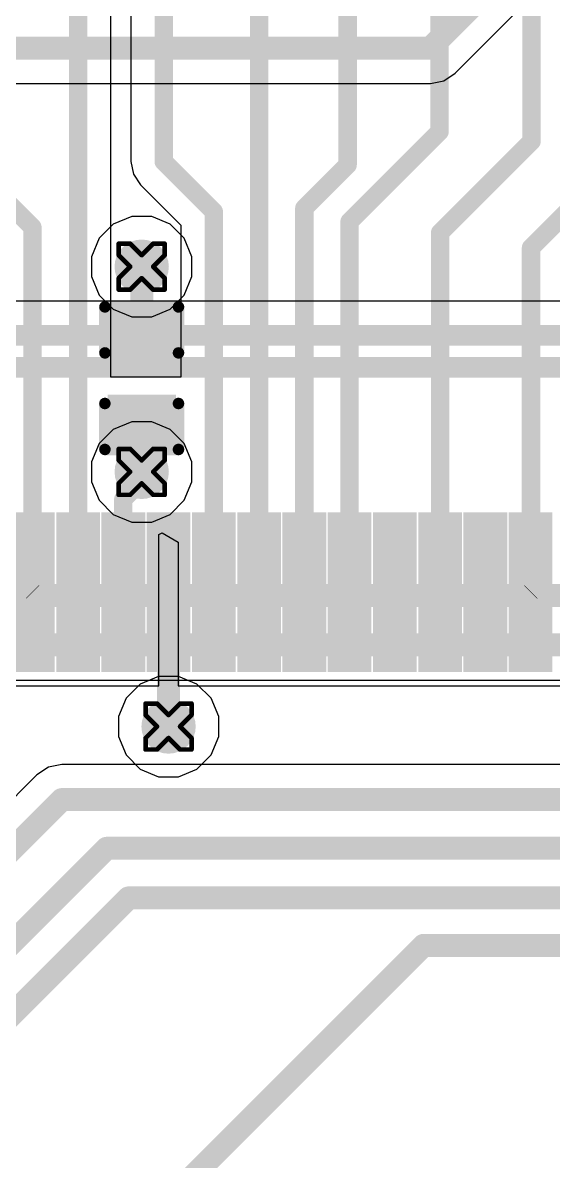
# Model space of a CAD drawing. Header units: inches. Extents: x -11 to 5379, y 0 to 5429.
# Drawn here: x 144.94 to 150.8, y 60.2 to 72.77 of the extents above; entities that cross this region are included whole.
import ezdxf

# ---------------------------------------------------------------- set-up
doc = ezdxf.new("R2010")
doc.units = ezdxf.units.IN
for name, color, linetype in [('Bottom Layer', 5, 'Continuous'), ('Drill Drawing', 1, 'Continuous'), ('GND', 16, 'Continuous'), ('PWR', 76, 'Continuous'), ('Top Layer', 1, 'Continuous'), ('Top Overlay', 2, 'Continuous'), ('Top Paste', 8, 'Continuous'), ('Top Solder', 216, 'Continuous'), ('Via Holes', 16, 'Continuous')]:
    doc.layers.add(name, color=color, linetype=linetype)

# ---------------------------------------------------------------- blocks, each defined once
blk = doc.blocks.new('LQFP_144_20_20__157')
at = {"layer": 'Top Layer'}
for points in [[(-3.390000839999999, 9.89999925), (-3.390000839999999, 11.45999867), (-3.1100014, 11.45999867), (-3.1100014, 9.89999925)], [(-2.8899993, 9.89999925), (-2.8899993, 11.45999867), (-2.60999986, 11.45999867), (-2.60999986, 9.89999925)], [(-2.3900003, 9.89999925), (-2.3900003, 11.45999867), (-2.11000086, 11.45999867), (-2.11000086, 9.89999925)], [(-1.88999876, 9.89999925), (-1.88999876, 11.45999867), (-1.60999932, 11.45999867), (-1.60999932, 9.89999925)], [(-1.38999976, 9.89999925), (-1.38999976, 11.45999867), (-1.11000032, 11.45999867), (-1.11000032, 9.89999925)], [(-0.89000076, 9.89999925), (-0.89000076, 11.45999867), (-0.6100013199999998, 11.45999867), (-0.6100013200000001, 9.89999925)], [(-0.38999922, 9.89999925), (-0.3899992199999999, 11.45999867), (-0.1099997799999999, 11.45999867), (-0.1099997800000001, 9.89999925)], [(0.1099997799999999, 9.89999925), (0.1099997800000001, 11.45999867), (0.38999922, 11.45999867), (0.3899992199999999, 9.89999925)], [(0.6100013199999998, 9.89999925), (0.6100013200000001, 11.45999867), (0.89000076, 11.45999867), (0.89000076, 9.89999925)], [(1.11000032, 9.89999925), (1.11000032, 11.45999867), (1.38999976, 11.45999867), (1.38999976, 9.89999925)], [(1.60999932, 9.89999925), (1.60999932, 11.45999867), (1.88999876, 11.45999867), (1.88999876, 9.89999925)], [(2.11000086, 9.89999925), (2.11000086, 11.45999867), (2.3900003, 11.45999867), (2.3900003, 9.89999925)]]:
    blk.add_hatch(color=1, dxfattribs=at).paths.add_polyline_path(points)
at = {"layer": 'Top Paste'}
for points in [[(-3.390000839999999, 9.89999925), (-3.390000839999999, 11.45999867), (-3.1100014, 11.45999867), (-3.1100014, 9.89999925)], [(-2.8899993, 9.89999925), (-2.8899993, 11.45999867), (-2.60999986, 11.45999867), (-2.60999986, 9.89999925)], [(-2.3900003, 9.89999925), (-2.3900003, 11.45999867), (-2.11000086, 11.45999867), (-2.11000086, 9.89999925)], [(-1.88999876, 9.89999925), (-1.88999876, 11.45999867), (-1.60999932, 11.45999867), (-1.60999932, 9.89999925)], [(-1.38999976, 9.89999925), (-1.38999976, 11.45999867), (-1.11000032, 11.45999867), (-1.11000032, 9.89999925)], [(-0.89000076, 9.89999925), (-0.89000076, 11.45999867), (-0.6100013199999998, 11.45999867), (-0.6100013200000001, 9.89999925)], [(-0.38999922, 9.89999925), (-0.3899992199999999, 11.45999867), (-0.1099997799999999, 11.45999867), (-0.1099997800000001, 9.89999925)], [(0.1099997799999999, 9.89999925), (0.1099997800000001, 11.45999867), (0.38999922, 11.45999867), (0.3899992199999999, 9.89999925)], [(0.6100013199999998, 9.89999925), (0.6100013200000001, 11.45999867), (0.89000076, 11.45999867), (0.89000076, 9.89999925)], [(1.11000032, 9.89999925), (1.11000032, 11.45999867), (1.38999976, 11.45999867), (1.38999976, 9.89999925)], [(1.60999932, 9.89999925), (1.60999932, 11.45999867), (1.88999876, 11.45999867), (1.88999876, 9.89999925)], [(2.11000086, 9.89999925), (2.11000086, 11.45999867), (2.3900003, 11.45999867), (2.3900003, 9.89999925)]]:
    blk.add_hatch(color=8, dxfattribs=at).paths.add_polyline_path(points)
at = {"layer": 'Top Solder'}
for points in [[(-3.49160084, 9.79839925), (-3.49160084, 11.56159867), (-3.0084014, 11.56159867), (-3.0084014, 9.79839925)], [(-2.9915993, 9.79839925), (-2.9915993, 11.56159867), (-2.508399859999999, 11.56159867), (-2.508399859999999, 9.79839925)], [(-2.4916003, 9.79839925), (-2.4916003, 11.56159867), (-2.00840086, 11.56159867), (-2.00840086, 9.79839925)], [(-1.99159876, 9.79839925), (-1.99159876, 11.56159867), (-1.50839932, 11.56159867), (-1.50839932, 9.79839925)], [(-1.49159976, 9.79839925), (-1.49159976, 11.56159867), (-1.00840032, 11.56159867), (-1.00840032, 9.79839925)], [(-0.99160076, 9.79839925), (-0.99160076, 11.56159867), (-0.5084013199999999, 11.56159867), (-0.5084013199999999, 9.79839925)], [(-0.49159922, 9.79839925), (-0.49159922, 11.56159867), (-0.008399779999999963, 11.56159867), (-0.008399780000000037, 9.79839925)], [(0.008399779999999963, 9.79839925), (0.008399780000000037, 11.56159867), (0.49159922, 11.56159867), (0.49159922, 9.79839925)], [(0.5084013199999999, 9.79839925), (0.5084013199999999, 11.56159867), (0.99160076, 11.56159867), (0.99160076, 9.79839925)], [(1.00840032, 9.79839925), (1.00840032, 11.56159867), (1.49159976, 11.56159867), (1.49159976, 9.79839925)], [(1.50839932, 9.79839925), (1.50839932, 11.56159867), (1.99159876, 11.56159867), (1.99159876, 9.79839925)], [(2.00840086, 9.79839925), (2.00840086, 11.56159867), (2.4916003, 11.56159867), (2.4916003, 9.79839925)]]:
    blk.add_hatch(color=216, dxfattribs=at).paths.add_polyline_path(points)
blk = doc.blocks.new('C___0402_684')
at = {"layer": 'Top Layer'}
for points in [[(-0.6985, -0.3175), (-0.6985, 0.3174999999999999), (-0.2413000000000001, 0.3175), (-0.2412999999999999, -0.3174999999999999)], [(0.2413000000000001, -0.3175), (0.2412999999999999, 0.3174999999999999), (0.6985, 0.3175), (0.6985, -0.3174999999999999)]]:
    blk.add_hatch(color=1, dxfattribs=at).paths.add_polyline_path(points)
at = {"layer": 'Top Paste'}
for points in [[(-0.6985, -0.3175), (-0.6985, 0.3174999999999999), (-0.2413000000000001, 0.3175), (-0.2412999999999999, -0.3174999999999999)], [(0.2413000000000001, -0.3175), (0.2412999999999999, 0.3174999999999999), (0.6985, 0.3175), (0.6985, -0.3174999999999999)]]:
    blk.add_hatch(color=8, dxfattribs=at).paths.add_polyline_path(points)
at = {"layer": 'Top Solder'}
for points in [[(-0.7584998799999999, -0.3774998800000001), (-0.7584998799999999, 0.3774998799999999), (-0.1813001200000001, 0.3774998800000001), (-0.1813001199999999, -0.3774998799999999)], [(0.1813001200000001, -0.3774998800000001), (0.1813001199999999, 0.3774998799999999), (0.7584998799999999, 0.3774998800000001), (0.7584998799999999, -0.3774998799999999)]]:
    blk.add_hatch(color=216, dxfattribs=at).paths.add_polyline_path(points)
at = {"layer": 'Top Overlay'}
for points in [[(-0.7874, -0.4064, 0.127, 0.127, 0), (-0.7874, 0.4064, 0.127, 0.127, 0)], [(-0.2794, 0.4064, 0.127, 0.127, 0), (-0.7874, 0.4064, 0.127, 0.127, 0)], [(0.7874, 0.4064, 0.127, 0.127, 0), (0.2794, 0.4064, 0.127, 0.127, 0)], [(0.7874, -0.4064, 0.127, 0.127, 0), (0.7874, 0.4064, 0.127, 0.127, 0)], [(-0.2794, -0.4064, 0.127, 0.127, 0), (-0.7874, -0.4064, 0.127, 0.127, 0)], [(0.7874, -0.4064, 0.127, 0.127, 0), (0.2794, -0.4064, 0.127, 0.127, 0)]]:
    blk.add_lwpolyline(points, format="xyseb", dxfattribs=at)
for points in [[(-0.8191499999999999, 0.4064, 0.0635, 0.0635, 1), (-0.7556499999999999, 0.4064, 0.0635, 0.0635, 1)], [(-0.8191499999999999, 0.4064, 0.0635, 0.0635, 1), (-0.7556499999999999, 0.4064, 0.0635, 0.0635, 1)], [(-0.31115, 0.4064, 0.0635, 0.0635, 1), (-0.24765, 0.4064, 0.0635, 0.0635, 1)], [(0.24765, 0.4064, 0.0635, 0.0635, 1), (0.31115, 0.4064, 0.0635, 0.0635, 1)], [(0.7556499999999999, 0.4064, 0.0635, 0.0635, 1), (0.8191499999999999, 0.4064, 0.0635, 0.0635, 1)], [(0.7556499999999999, 0.4064, 0.0635, 0.0635, 1), (0.8191499999999999, 0.4064, 0.0635, 0.0635, 1)], [(-0.8191499999999999, -0.4064, 0.0635, 0.0635, 1), (-0.7556499999999999, -0.4064, 0.0635, 0.0635, 1)], [(-0.8191499999999999, -0.4064, 0.0635, 0.0635, 1), (-0.7556499999999999, -0.4064, 0.0635, 0.0635, 1)], [(-0.31115, -0.4064, 0.0635, 0.0635, 1), (-0.24765, -0.4064, 0.0635, 0.0635, 1)], [(0.24765, -0.4064, 0.0635, 0.0635, 1), (0.31115, -0.4064, 0.0635, 0.0635, 1)], [(0.7556499999999999, -0.4064, 0.0635, 0.0635, 1), (0.8191499999999999, -0.4064, 0.0635, 0.0635, 1)], [(0.7556499999999999, -0.4064, 0.0635, 0.0635, 1), (0.8191499999999999, -0.4064, 0.0635, 0.0635, 1)]]:
    blk.add_lwpolyline(points, format="xyseb", close=True, dxfattribs=at)

msp = doc.modelspace()

# ---------------------------------------------------------------- hatches: boundary and pattern name
at = {"layer": 'Bottom Layer'}
h = msp.add_hatch(color=5, dxfattribs=at)
edge = h.paths.add_edge_path()
edge.add_arc((146.25102068, 70.07862539999999), 0.2999994, 0, 360)
h = msp.add_hatch(color=5, dxfattribs=at)
edge = h.paths.add_edge_path()
edge.add_arc((146.25102068, 67.81190145999999), 0.2999994, 0, 360)
h = msp.add_hatch(color=5, dxfattribs=at)
edge = h.paths.add_edge_path()
edge.add_arc((146.5478146, 64.9986254), 0.2999994, 0, 360)
at = {"layer": 'GND'}
h = msp.add_hatch(color=16, dxfattribs=at)
edge = h.paths.add_edge_path()
edge.add_arc((146.25102068, 70.07862539999999), 0.2999994, 0, 360)
h = msp.add_hatch(color=16, dxfattribs=at)
edge = h.paths.add_edge_path()
edge.add_arc((146.25102068, 67.81190145999999), 0.2999994, 0, 360)
h = msp.add_hatch(color=16, dxfattribs=at)
edge = h.paths.add_edge_path()
edge.add_arc((146.5478146, 64.9986254), 0.2999994, 0, 360)
at = {"layer": 'PWR'}
h = msp.add_hatch(color=76, dxfattribs=at)
edge = h.paths.add_edge_path()
edge.add_arc((146.25102068, 70.07862539999999), 0.2999994, 0, 360)
h = msp.add_hatch(color=76, dxfattribs=at)
edge = h.paths.add_edge_path()
edge.add_arc((146.25102068, 67.81190145999999), 0.2999994, 0, 360)
h = msp.add_hatch(color=76, dxfattribs=at)
edge = h.paths.add_edge_path()
edge.add_arc((146.5478146, 64.9986254), 0.2999994, 0, 360)
at = {"layer": 'Top Layer'}
h = msp.add_hatch(color=1, dxfattribs=at)
edge = h.paths.add_edge_path()
edge.add_arc((146.25102068, 70.07862539999999), 0.2999994, 0, 360)
h = msp.add_hatch(color=1, dxfattribs=at)
edge = h.paths.add_edge_path()
edge.add_arc((146.25102068, 67.81190145999999), 0.2999994, 0, 360)
h = msp.add_hatch(color=1, dxfattribs=at)
edge = h.paths.add_edge_path()
edge.add_arc((146.5478146, 64.9986254), 0.2999994, 0, 360)
at = {"layer": 'Via Holes'}
h = msp.add_hatch(color=7, dxfattribs=at)
edge = h.paths.add_edge_path()
edge.add_arc((146.25102068, 70.07862539999999), 0.1499997, 0, 360)
h = msp.add_hatch(color=7, dxfattribs=at)
edge = h.paths.add_edge_path()
edge.add_arc((146.25102068, 67.81190145999999), 0.1499997, 0, 360)
h = msp.add_hatch(color=7, dxfattribs=at)
edge = h.paths.add_edge_path()
edge.add_arc((146.5478146, 64.9986254), 0.1499997, 0, 360)

# ---------------------------------------------------------------- linework, layer by layer
at = {"layer": 'Bottom Layer'}
for p, q in [((149.71476026, 72.21744763999999), (153.6017375, 76.10442488)), ((149.58873308, 72.13323902), (149.71476026, 72.21744763999999)), ((123.8652844, 72.10366834), (149.4400745, 72.10366834)), ((149.4400745, 72.10366834), (149.58873308, 72.13323902)), ((163.89682486, 69.69638588), (127.46146974, 69.69638588)), ((144.64880138, 65.51182732), (157.98750978, 65.51182732)), ((145.2199661, 64.55042716), (145.09393892, 64.46621854)), ((145.36862468, 64.57999783999999), (145.2199661, 64.55042716)), ((157.94697138, 64.57999783999999), (145.36862468, 64.57999783999999)), ((145.09393892, 64.46621854), (142.85706506, 62.22934468))]:
    msp.add_line(p, q, dxfattribs=at)
for points in [[(149.4400745, 72.4921334, 0.254, 0.254, 0), (153.60636538, 76.65842427999999, 0.254, 0.254, 0)], [(123.70437794, 72.4921334, 0.254, 0.254, 0), (149.4400745, 72.4921334, 0.254, 0.254, 0)], [(127.46146974, 69.32086973999999, 0.2286, 0.2286, 0), (163.89682486, 69.32086973999999, 0.2286, 0.2286, 0)], [(127.6087618, 68.96526974, 0.2286, 0.2286, 0), (163.7495328, 68.96526974, 0.2286, 0.2286, 0)], [(144.06992268, 66.44752268, 0.254, 0.254, 0), (169.10142456, 66.44752268, 0.254, 0.254, 0)], [(144.48789238, 65.90029238, 0.254, 0.254, 0), (168.60381824, 65.90029238, 0.254, 0.254, 0)], [(143.0503362, 61.87324429999999, 0.254, 0.254, 0), (145.36862468, 64.19153277999999, 0.254, 0.254, 0)], [(145.36862468, 64.19153277999999, 0.254, 0.254, 0), (159.50835764, 64.19153277999999, 0.254, 0.254, 0)], [(143.68027652, 61.46949606, 0.254, 0.254, 0), (145.86428028, 63.65349981999999, 0.254, 0.254, 0)], [(145.86428028, 63.65349981999999, 0.254, 0.254, 0), (188.49040026, 63.65349981999999, 0.254, 0.254, 0)], [(144.23861932, 61.23822397999999, 0.254, 0.254, 0), (146.1053974, 63.10500205999999, 0.254, 0.254, 0)], [(146.1053974, 63.10500205999999, 0.254, 0.254, 0), (188.26264354, 63.10500205999999, 0.254, 0.254, 0)], [(144.74661932, 57.96203799999999, 0.254, 0.254, 0), (149.36528674, 62.58070541999999, 0.254, 0.254, 0)], [(149.36528674, 62.58070541999999, 0.254, 0.254, 0), (188.0181406, 62.58070541999999, 0.254, 0.254, 0)]]:
    msp.add_lwpolyline(points, format="xyseb", dxfattribs=at)
for points in [[(149.3765745, 72.4921334, 0.127, 0.127, 1), (149.5035745, 72.4921334, 0.127, 0.127, 1)], [(149.3765745, 72.4921334, 0.127, 0.127, 1), (149.5035745, 72.4921334, 0.127, 0.127, 1)], [(145.30512468, 64.19153277999999, 0.127, 0.127, 1), (145.43212468, 64.19153277999999, 0.127, 0.127, 1)], [(145.30512468, 64.19153277999999, 0.127, 0.127, 1), (145.43212468, 64.19153277999999, 0.127, 0.127, 1)], [(145.80078028, 63.65349981999999, 0.127, 0.127, 1), (145.92778028, 63.65349981999999, 0.127, 0.127, 1)], [(145.80078028, 63.65349981999999, 0.127, 0.127, 1), (145.92778028, 63.65349981999999, 0.127, 0.127, 1)], [(146.0418974, 63.10500205999999, 0.127, 0.127, 1), (146.1688974, 63.10500205999999, 0.127, 0.127, 1)], [(146.0418974, 63.10500205999999, 0.127, 0.127, 1), (146.1688974, 63.10500205999999, 0.127, 0.127, 1)], [(149.30178674, 62.58070541999999, 0.127, 0.127, 1), (149.42878674, 62.58070541999999, 0.127, 0.127, 1)], [(149.30178674, 62.58070541999999, 0.127, 0.127, 1), (149.42878674, 62.58070541999999, 0.127, 0.127, 1)]]:
    msp.add_lwpolyline(points, format="xyseb", close=True, dxfattribs=at)
at = {"layer": 'Drill Drawing'}
for points in [[(145.99702068, 70.20562539999999, 0.0508, 0.0508, 0), (145.99702068, 70.3326254, 0.0508, 0.0508, 0)], [(145.99702068, 70.3326254, 0.0508, 0.0508, 0), (146.12402068, 70.3326254, 0.0508, 0.0508, 0)], [(146.12402068, 70.3326254, 0.0508, 0.0508, 0), (146.25102068, 70.20562539999999, 0.0508, 0.0508, 0)], [(146.25102068, 70.20562539999999, 0.0508, 0.0508, 0), (146.37802068, 70.3326254, 0.0508, 0.0508, 0)], [(146.37802068, 70.3326254, 0.0508, 0.0508, 0), (146.50502068, 70.3326254, 0.0508, 0.0508, 0)], [(146.50502068, 70.20562539999999, 0.0508, 0.0508, 0), (146.50502068, 70.3326254, 0.0508, 0.0508, 0)], [(145.99702068, 70.20562539999999, 0.0508, 0.0508, 0), (146.12402068, 70.07862539999999, 0.0508, 0.0508, 0)], [(146.37802068, 70.07862539999999, 0.0508, 0.0508, 0), (146.50502068, 70.20562539999999, 0.0508, 0.0508, 0)], [(145.99702068, 69.9516254, 0.0508, 0.0508, 0), (146.12402068, 70.07862539999999, 0.0508, 0.0508, 0)], [(146.37802068, 70.07862539999999, 0.0508, 0.0508, 0), (146.50502068, 69.9516254, 0.0508, 0.0508, 0)], [(145.99702068, 69.82462539999999, 0.0508, 0.0508, 0), (145.99702068, 69.9516254, 0.0508, 0.0508, 0)], [(146.12402068, 69.82462539999999, 0.0508, 0.0508, 0), (146.25102068, 69.9516254, 0.0508, 0.0508, 0)], [(146.25102068, 69.9516254, 0.0508, 0.0508, 0), (146.37802068, 69.82462539999999, 0.0508, 0.0508, 0)], [(146.50502068, 69.82462539999999, 0.0508, 0.0508, 0), (146.50502068, 69.9516254, 0.0508, 0.0508, 0)], [(145.99702068, 69.82462539999999, 0.0508, 0.0508, 0), (146.12402068, 69.82462539999999, 0.0508, 0.0508, 0)], [(146.37802068, 69.82462539999999, 0.0508, 0.0508, 0), (146.50502068, 69.82462539999999, 0.0508, 0.0508, 0)], [(145.99702068, 67.93890146, 0.0508, 0.0508, 0), (145.99702068, 68.06590145999999, 0.0508, 0.0508, 0)], [(145.99702068, 68.06590145999999, 0.0508, 0.0508, 0), (146.12402068, 68.06590145999999, 0.0508, 0.0508, 0)], [(146.12402068, 68.06590145999999, 0.0508, 0.0508, 0), (146.25102068, 67.93890146, 0.0508, 0.0508, 0)], [(146.25102068, 67.93890146, 0.0508, 0.0508, 0), (146.37802068, 68.06590145999999, 0.0508, 0.0508, 0)], [(146.37802068, 68.06590145999999, 0.0508, 0.0508, 0), (146.50502068, 68.06590145999999, 0.0508, 0.0508, 0)], [(146.50502068, 67.93890146, 0.0508, 0.0508, 0), (146.50502068, 68.06590145999999, 0.0508, 0.0508, 0)], [(145.99702068, 67.93890146, 0.0508, 0.0508, 0), (146.12402068, 67.81190145999999, 0.0508, 0.0508, 0)], [(146.37802068, 67.81190145999999, 0.0508, 0.0508, 0), (146.50502068, 67.93890146, 0.0508, 0.0508, 0)], [(145.99702068, 67.68490145999999, 0.0508, 0.0508, 0), (146.12402068, 67.81190145999999, 0.0508, 0.0508, 0)], [(146.37802068, 67.81190145999999, 0.0508, 0.0508, 0), (146.50502068, 67.68490145999999, 0.0508, 0.0508, 0)], [(145.99702068, 67.55790146, 0.0508, 0.0508, 0), (145.99702068, 67.68490145999999, 0.0508, 0.0508, 0)], [(146.12402068, 67.55790146, 0.0508, 0.0508, 0), (146.25102068, 67.68490145999999, 0.0508, 0.0508, 0)], [(146.25102068, 67.68490145999999, 0.0508, 0.0508, 0), (146.37802068, 67.55790146, 0.0508, 0.0508, 0)], [(146.50502068, 67.55790146, 0.0508, 0.0508, 0), (146.50502068, 67.68490145999999, 0.0508, 0.0508, 0)], [(145.99702068, 67.55790146, 0.0508, 0.0508, 0), (146.12402068, 67.55790146, 0.0508, 0.0508, 0)], [(146.37802068, 67.55790146, 0.0508, 0.0508, 0), (146.50502068, 67.55790146, 0.0508, 0.0508, 0)], [(146.2938146, 65.1256254, 0.0508, 0.0508, 0), (146.2938146, 65.2526254, 0.0508, 0.0508, 0)], [(146.2938146, 65.2526254, 0.0508, 0.0508, 0), (146.4208146, 65.2526254, 0.0508, 0.0508, 0)], [(146.4208146, 65.2526254, 0.0508, 0.0508, 0), (146.5478146, 65.1256254, 0.0508, 0.0508, 0)], [(146.5478146, 65.1256254, 0.0508, 0.0508, 0), (146.6748146, 65.2526254, 0.0508, 0.0508, 0)], [(146.6748146, 65.2526254, 0.0508, 0.0508, 0), (146.8018146, 65.2526254, 0.0508, 0.0508, 0)], [(146.8018146, 65.1256254, 0.0508, 0.0508, 0), (146.8018146, 65.2526254, 0.0508, 0.0508, 0)], [(146.2938146, 65.1256254, 0.0508, 0.0508, 0), (146.4208146, 64.9986254, 0.0508, 0.0508, 0)], [(146.6748146, 64.9986254, 0.0508, 0.0508, 0), (146.8018146, 65.1256254, 0.0508, 0.0508, 0)], [(146.2938146, 64.8716254, 0.0508, 0.0508, 0), (146.4208146, 64.9986254, 0.0508, 0.0508, 0)], [(146.6748146, 64.9986254, 0.0508, 0.0508, 0), (146.8018146, 64.8716254, 0.0508, 0.0508, 0)], [(146.2938146, 64.7446254, 0.0508, 0.0508, 0), (146.2938146, 64.8716254, 0.0508, 0.0508, 0)], [(146.4208146, 64.7446254, 0.0508, 0.0508, 0), (146.5478146, 64.8716254, 0.0508, 0.0508, 0)], [(146.5478146, 64.8716254, 0.0508, 0.0508, 0), (146.6748146, 64.7446254, 0.0508, 0.0508, 0)], [(146.8018146, 64.7446254, 0.0508, 0.0508, 0), (146.8018146, 64.8716254, 0.0508, 0.0508, 0)], [(146.2938146, 64.7446254, 0.0508, 0.0508, 0), (146.4208146, 64.7446254, 0.0508, 0.0508, 0)], [(146.6748146, 64.7446254, 0.0508, 0.0508, 0), (146.8018146, 64.7446254, 0.0508, 0.0508, 0)]]:
    msp.add_lwpolyline(points, format="xyseb", dxfattribs=at)
for points in [[(145.98432068, 70.3326254, 0.0254, 0.0254, 1), (146.00972068, 70.3326254, 0.0254, 0.0254, 1)], [(145.98432068, 70.3326254, 0.0254, 0.0254, 1), (146.00972068, 70.3326254, 0.0254, 0.0254, 1)], [(146.11132068, 70.3326254, 0.0254, 0.0254, 1), (146.13672068, 70.3326254, 0.0254, 0.0254, 1)], [(146.11132068, 70.3326254, 0.0254, 0.0254, 1), (146.13672068, 70.3326254, 0.0254, 0.0254, 1)], [(146.36532068, 70.3326254, 0.0254, 0.0254, 1), (146.39072068, 70.3326254, 0.0254, 0.0254, 1)], [(146.36532068, 70.3326254, 0.0254, 0.0254, 1), (146.39072068, 70.3326254, 0.0254, 0.0254, 1)], [(146.49232068, 70.3326254, 0.0254, 0.0254, 1), (146.51772068, 70.3326254, 0.0254, 0.0254, 1)], [(146.49232068, 70.3326254, 0.0254, 0.0254, 1), (146.51772068, 70.3326254, 0.0254, 0.0254, 1)], [(145.98432068, 70.20562539999999, 0.0254, 0.0254, 1), (146.00972068, 70.20562539999999, 0.0254, 0.0254, 1)], [(145.98432068, 70.20562539999999, 0.0254, 0.0254, 1), (146.00972068, 70.20562539999999, 0.0254, 0.0254, 1)], [(146.23832068, 70.20562539999999, 0.0254, 0.0254, 1), (146.26372068, 70.20562539999999, 0.0254, 0.0254, 1)], [(146.23832068, 70.20562539999999, 0.0254, 0.0254, 1), (146.26372068, 70.20562539999999, 0.0254, 0.0254, 1)], [(146.49232068, 70.20562539999999, 0.0254, 0.0254, 1), (146.51772068, 70.20562539999999, 0.0254, 0.0254, 1)], [(146.49232068, 70.20562539999999, 0.0254, 0.0254, 1), (146.51772068, 70.20562539999999, 0.0254, 0.0254, 1)], [(146.11132068, 70.07862539999999, 0.0254, 0.0254, 1), (146.13672068, 70.07862539999999, 0.0254, 0.0254, 1)], [(146.11132068, 70.07862539999999, 0.0254, 0.0254, 1), (146.13672068, 70.07862539999999, 0.0254, 0.0254, 1)], [(146.36532068, 70.07862539999999, 0.0254, 0.0254, 1), (146.39072068, 70.07862539999999, 0.0254, 0.0254, 1)], [(146.36532068, 70.07862539999999, 0.0254, 0.0254, 1), (146.39072068, 70.07862539999999, 0.0254, 0.0254, 1)], [(145.98432068, 69.9516254, 0.0254, 0.0254, 1), (146.00972068, 69.9516254, 0.0254, 0.0254, 1)], [(145.98432068, 69.9516254, 0.0254, 0.0254, 1), (146.00972068, 69.9516254, 0.0254, 0.0254, 1)], [(146.23832068, 69.9516254, 0.0254, 0.0254, 1), (146.26372068, 69.9516254, 0.0254, 0.0254, 1)], [(146.23832068, 69.9516254, 0.0254, 0.0254, 1), (146.26372068, 69.9516254, 0.0254, 0.0254, 1)], [(146.49232068, 69.9516254, 0.0254, 0.0254, 1), (146.51772068, 69.9516254, 0.0254, 0.0254, 1)], [(146.49232068, 69.9516254, 0.0254, 0.0254, 1), (146.51772068, 69.9516254, 0.0254, 0.0254, 1)], [(145.98432068, 69.82462539999999, 0.0254, 0.0254, 1), (146.00972068, 69.82462539999999, 0.0254, 0.0254, 1)], [(145.98432068, 69.82462539999999, 0.0254, 0.0254, 1), (146.00972068, 69.82462539999999, 0.0254, 0.0254, 1)], [(146.11132068, 69.82462539999999, 0.0254, 0.0254, 1), (146.13672068, 69.82462539999999, 0.0254, 0.0254, 1)], [(146.11132068, 69.82462539999999, 0.0254, 0.0254, 1), (146.13672068, 69.82462539999999, 0.0254, 0.0254, 1)], [(146.36532068, 69.82462539999999, 0.0254, 0.0254, 1), (146.39072068, 69.82462539999999, 0.0254, 0.0254, 1)], [(146.36532068, 69.82462539999999, 0.0254, 0.0254, 1), (146.39072068, 69.82462539999999, 0.0254, 0.0254, 1)], [(146.49232068, 69.82462539999999, 0.0254, 0.0254, 1), (146.51772068, 69.82462539999999, 0.0254, 0.0254, 1)], [(146.49232068, 69.82462539999999, 0.0254, 0.0254, 1), (146.51772068, 69.82462539999999, 0.0254, 0.0254, 1)], [(145.98432068, 68.06590145999999, 0.0254, 0.0254, 1), (146.00972068, 68.06590145999999, 0.0254, 0.0254, 1)], [(145.98432068, 68.06590145999999, 0.0254, 0.0254, 1), (146.00972068, 68.06590145999999, 0.0254, 0.0254, 1)], [(146.11132068, 68.06590145999999, 0.0254, 0.0254, 1), (146.13672068, 68.06590145999999, 0.0254, 0.0254, 1)], [(146.11132068, 68.06590145999999, 0.0254, 0.0254, 1), (146.13672068, 68.06590145999999, 0.0254, 0.0254, 1)], [(146.36532068, 68.06590145999999, 0.0254, 0.0254, 1), (146.39072068, 68.06590145999999, 0.0254, 0.0254, 1)], [(146.36532068, 68.06590145999999, 0.0254, 0.0254, 1), (146.39072068, 68.06590145999999, 0.0254, 0.0254, 1)], [(146.49232068, 68.06590145999999, 0.0254, 0.0254, 1), (146.51772068, 68.06590145999999, 0.0254, 0.0254, 1)], [(146.49232068, 68.06590145999999, 0.0254, 0.0254, 1), (146.51772068, 68.06590145999999, 0.0254, 0.0254, 1)], [(145.98432068, 67.93890146, 0.0254, 0.0254, 1), (146.00972068, 67.93890146, 0.0254, 0.0254, 1)], [(145.98432068, 67.93890146, 0.0254, 0.0254, 1), (146.00972068, 67.93890146, 0.0254, 0.0254, 1)], [(146.23832068, 67.93890146, 0.0254, 0.0254, 1), (146.26372068, 67.93890146, 0.0254, 0.0254, 1)], [(146.23832068, 67.93890146, 0.0254, 0.0254, 1), (146.26372068, 67.93890146, 0.0254, 0.0254, 1)], [(146.49232068, 67.93890146, 0.0254, 0.0254, 1), (146.51772068, 67.93890146, 0.0254, 0.0254, 1)], [(146.49232068, 67.93890146, 0.0254, 0.0254, 1), (146.51772068, 67.93890146, 0.0254, 0.0254, 1)], [(146.11132068, 67.81190145999999, 0.0254, 0.0254, 1), (146.13672068, 67.81190145999999, 0.0254, 0.0254, 1)], [(146.11132068, 67.81190145999999, 0.0254, 0.0254, 1), (146.13672068, 67.81190145999999, 0.0254, 0.0254, 1)], [(146.36532068, 67.81190145999999, 0.0254, 0.0254, 1), (146.39072068, 67.81190145999999, 0.0254, 0.0254, 1)], [(146.36532068, 67.81190145999999, 0.0254, 0.0254, 1), (146.39072068, 67.81190145999999, 0.0254, 0.0254, 1)], [(145.98432068, 67.68490145999999, 0.0254, 0.0254, 1), (146.00972068, 67.68490145999999, 0.0254, 0.0254, 1)], [(145.98432068, 67.68490145999999, 0.0254, 0.0254, 1), (146.00972068, 67.68490145999999, 0.0254, 0.0254, 1)], [(146.23832068, 67.68490145999999, 0.0254, 0.0254, 1), (146.26372068, 67.68490145999999, 0.0254, 0.0254, 1)], [(146.23832068, 67.68490145999999, 0.0254, 0.0254, 1), (146.26372068, 67.68490145999999, 0.0254, 0.0254, 1)], [(146.49232068, 67.68490145999999, 0.0254, 0.0254, 1), (146.51772068, 67.68490145999999, 0.0254, 0.0254, 1)], [(146.49232068, 67.68490145999999, 0.0254, 0.0254, 1), (146.51772068, 67.68490145999999, 0.0254, 0.0254, 1)], [(145.98432068, 67.55790146, 0.0254, 0.0254, 1), (146.00972068, 67.55790146, 0.0254, 0.0254, 1)], [(145.98432068, 67.55790146, 0.0254, 0.0254, 1), (146.00972068, 67.55790146, 0.0254, 0.0254, 1)], [(146.11132068, 67.55790146, 0.0254, 0.0254, 1), (146.13672068, 67.55790146, 0.0254, 0.0254, 1)], [(146.11132068, 67.55790146, 0.0254, 0.0254, 1), (146.13672068, 67.55790146, 0.0254, 0.0254, 1)], [(146.36532068, 67.55790146, 0.0254, 0.0254, 1), (146.39072068, 67.55790146, 0.0254, 0.0254, 1)], [(146.36532068, 67.55790146, 0.0254, 0.0254, 1), (146.39072068, 67.55790146, 0.0254, 0.0254, 1)], [(146.49232068, 67.55790146, 0.0254, 0.0254, 1), (146.51772068, 67.55790146, 0.0254, 0.0254, 1)], [(146.49232068, 67.55790146, 0.0254, 0.0254, 1), (146.51772068, 67.55790146, 0.0254, 0.0254, 1)], [(146.2811146, 65.2526254, 0.0254, 0.0254, 1), (146.3065146, 65.2526254, 0.0254, 0.0254, 1)], [(146.2811146, 65.2526254, 0.0254, 0.0254, 1), (146.3065146, 65.2526254, 0.0254, 0.0254, 1)], [(146.4081146, 65.2526254, 0.0254, 0.0254, 1), (146.4335146, 65.2526254, 0.0254, 0.0254, 1)], [(146.4081146, 65.2526254, 0.0254, 0.0254, 1), (146.4335146, 65.2526254, 0.0254, 0.0254, 1)], [(146.6621146, 65.2526254, 0.0254, 0.0254, 1), (146.6875146, 65.2526254, 0.0254, 0.0254, 1)], [(146.6621146, 65.2526254, 0.0254, 0.0254, 1), (146.6875146, 65.2526254, 0.0254, 0.0254, 1)], [(146.7891146, 65.2526254, 0.0254, 0.0254, 1), (146.8145146, 65.2526254, 0.0254, 0.0254, 1)], [(146.7891146, 65.2526254, 0.0254, 0.0254, 1), (146.8145146, 65.2526254, 0.0254, 0.0254, 1)], [(146.2811146, 65.1256254, 0.0254, 0.0254, 1), (146.3065146, 65.1256254, 0.0254, 0.0254, 1)], [(146.2811146, 65.1256254, 0.0254, 0.0254, 1), (146.3065146, 65.1256254, 0.0254, 0.0254, 1)], [(146.5351146, 65.1256254, 0.0254, 0.0254, 1), (146.5605146, 65.1256254, 0.0254, 0.0254, 1)], [(146.5351146, 65.1256254, 0.0254, 0.0254, 1), (146.5605146, 65.1256254, 0.0254, 0.0254, 1)], [(146.7891146, 65.1256254, 0.0254, 0.0254, 1), (146.8145146, 65.1256254, 0.0254, 0.0254, 1)], [(146.7891146, 65.1256254, 0.0254, 0.0254, 1), (146.8145146, 65.1256254, 0.0254, 0.0254, 1)], [(146.4081146, 64.9986254, 0.0254, 0.0254, 1), (146.4335146, 64.9986254, 0.0254, 0.0254, 1)], [(146.4081146, 64.9986254, 0.0254, 0.0254, 1), (146.4335146, 64.9986254, 0.0254, 0.0254, 1)], [(146.6621146, 64.9986254, 0.0254, 0.0254, 1), (146.6875146, 64.9986254, 0.0254, 0.0254, 1)], [(146.6621146, 64.9986254, 0.0254, 0.0254, 1), (146.6875146, 64.9986254, 0.0254, 0.0254, 1)], [(146.2811146, 64.8716254, 0.0254, 0.0254, 1), (146.3065146, 64.8716254, 0.0254, 0.0254, 1)], [(146.2811146, 64.8716254, 0.0254, 0.0254, 1), (146.3065146, 64.8716254, 0.0254, 0.0254, 1)], [(146.5351146, 64.8716254, 0.0254, 0.0254, 1), (146.5605146, 64.8716254, 0.0254, 0.0254, 1)], [(146.5351146, 64.8716254, 0.0254, 0.0254, 1), (146.5605146, 64.8716254, 0.0254, 0.0254, 1)], [(146.7891146, 64.8716254, 0.0254, 0.0254, 1), (146.8145146, 64.8716254, 0.0254, 0.0254, 1)], [(146.7891146, 64.8716254, 0.0254, 0.0254, 1), (146.8145146, 64.8716254, 0.0254, 0.0254, 1)], [(146.2811146, 64.7446254, 0.0254, 0.0254, 1), (146.3065146, 64.7446254, 0.0254, 0.0254, 1)], [(146.2811146, 64.7446254, 0.0254, 0.0254, 1), (146.3065146, 64.7446254, 0.0254, 0.0254, 1)], [(146.4081146, 64.7446254, 0.0254, 0.0254, 1), (146.4335146, 64.7446254, 0.0254, 0.0254, 1)], [(146.4081146, 64.7446254, 0.0254, 0.0254, 1), (146.4335146, 64.7446254, 0.0254, 0.0254, 1)], [(146.6621146, 64.7446254, 0.0254, 0.0254, 1), (146.6875146, 64.7446254, 0.0254, 0.0254, 1)], [(146.6621146, 64.7446254, 0.0254, 0.0254, 1), (146.6875146, 64.7446254, 0.0254, 0.0254, 1)], [(146.7891146, 64.7446254, 0.0254, 0.0254, 1), (146.8145146, 64.7446254, 0.0254, 0.0254, 1)], [(146.7891146, 64.7446254, 0.0254, 0.0254, 1), (146.8145146, 64.7446254, 0.0254, 0.0254, 1)]]:
    msp.add_lwpolyline(points, format="xyseb", close=True, dxfattribs=at)
at = {"layer": 'GND'}
for p, q in [((146.14082278, 68.36590086), (145.93720622, 68.28156016)), ((146.36121858, 68.36590086), (146.14082278, 68.36590086)), ((146.56483514, 68.28156016), (146.36121858, 68.36590086)), ((145.93720622, 68.28156016), (145.78136198, 68.12571591999999)), ((146.72067938, 68.12571591999999), (146.56483514, 68.28156016)), ((145.78136198, 68.12571591999999), (145.69702128, 67.92209936)), ((146.80502008, 67.92209936), (146.72067938, 68.12571591999999)), ((145.69702128, 67.92209936), (145.69702128, 67.70170356)), ((146.80502008, 67.70170356), (146.80502008, 67.92209936)), ((145.69702128, 67.70170356), (145.78136198, 67.49808699999998)), ((146.72067938, 67.49808699999998), (146.80502008, 67.70170356)), ((145.78136198, 67.49808699999998), (145.93720622, 67.34224275999999)), ((146.56483514, 67.34224275999999), (146.72067938, 67.49808699999998)), ((145.93720622, 67.34224275999999), (146.14082278, 67.25790205999999)), ((146.36121858, 67.25790205999999), (146.56483514, 67.34224275999999)), ((146.14082278, 67.25790205999999), (146.36121858, 67.25790205999999))]:
    msp.add_line(p, q, dxfattribs=at)
at = {"layer": 'PWR'}
for p, q in [((146.14082278, 70.6326248), (145.93720622, 70.54828409999999)), ((146.36121858, 70.6326248), (146.14082278, 70.6326248)), ((146.56483514, 70.54828409999999), (146.36121858, 70.6326248)), ((145.93720622, 70.54828409999999), (145.78136198, 70.39243986)), ((146.72067938, 70.39243986), (146.56483514, 70.54828409999999)), ((145.78136198, 70.39243986), (145.69702128, 70.1888233)), ((146.80502008, 70.1888233), (146.72067938, 70.39243986)), ((145.69702128, 70.1888233), (145.69702128, 69.96842749999999)), ((146.80502008, 69.96842749999999), (146.80502008, 70.1888233)), ((145.69702128, 69.96842749999999), (145.78136198, 69.76481093999999)), ((146.72067938, 69.76481093999999), (146.80502008, 69.96842749999999)), ((145.78136198, 69.76481093999999), (145.93720622, 69.6089667)), ((146.56483514, 69.6089667), (146.72067938, 69.76481093999999)), ((145.93720622, 69.6089667), (146.14082278, 69.524626)), ((146.36121858, 69.524626), (146.56483514, 69.6089667)), ((146.14082278, 69.524626), (146.36121858, 69.524626)), ((146.4376167, 65.55262479999999), (146.23400014, 65.46828409999999)), ((146.6580125, 65.55262479999999), (146.4376167, 65.55262479999999)), ((146.86162906, 65.46828409999999), (146.6580125, 65.55262479999999)), ((146.23400014, 65.46828409999999), (146.0781559, 65.31243986)), ((147.0174733, 65.31243986), (146.86162906, 65.46828409999999)), ((146.0781559, 65.31243986), (145.9938152, 65.1088233)), ((147.101814, 65.1088233), (147.0174733, 65.31243986)), ((145.9938152, 65.1088233), (145.9938152, 64.88842749999999)), ((147.101814, 64.88842749999999), (147.101814, 65.1088233)), ((145.9938152, 64.88842749999999), (146.0781559, 64.68481093999999)), ((147.0174733, 64.68481093999999), (147.101814, 64.88842749999999)), ((146.0781559, 64.68481093999999), (146.23400014, 64.5289667)), ((146.86162906, 64.5289667), (147.0174733, 64.68481093999999)), ((146.23400014, 64.5289667), (146.4376167, 64.44462599999999)), ((146.6580125, 64.44462599999999), (146.86162906, 64.5289667)), ((146.4376167, 64.44462599999999), (146.6580125, 64.44462599999999))]:
    msp.add_line(p, q, dxfattribs=at)
at = {"layer": 'Top Layer'}
for p, q in [((145.91038128, 68.8594127), (145.91038128, 73.86321269999999)), ((146.13181594, 73.86321269999999), (146.13181594, 71.23978386)), ((146.13181594, 71.23978386), (146.1318134, 71.23977116)), ((146.1318134, 71.23977116), (146.15941558, 71.10102366)), ((146.15941558, 71.10102366), (146.23800826, 70.98339625999999)), ((146.23800826, 70.98339625999999), (146.68524638, 70.53616068)), ((146.68524638, 70.53616068), (146.68524638, 68.8594127)), ((146.68524638, 68.8594127), (145.91038128, 68.8594127)), ((146.44181278, 67.11866687999999), (146.47601134, 67.13804454)), ((146.44181278, 65.44981322), (146.44181278, 67.11866687999999)), ((146.47601134, 67.13804454), (146.65381388, 67.03442523999999)), ((146.65381388, 67.03442523999999), (146.65381388, 65.44981322)), ((142.89068196, 65.44981322), (146.44181278, 65.44981322)), ((146.65381388, 65.44981322), (151.44181294, 65.44981322))]:
    msp.add_line(p, q, dxfattribs=at)
for points in [[(145.54781406, 66.48381166, 0.2032, 0.2032, 0), (145.54781406, 74.27638433999999, 0.2032, 0.2032, 0)], [(146.49438316, 71.23977116, 0.2032, 0.2032, 0), (146.49438316, 74.3458127, 0.2032, 0.2032, 0)], [(147.5478126, 66.48381166, 0.2032, 0.2032, 0), (147.5478126, 74.30838072, 0.2032, 0.2032, 0)], [(148.52637808, 71.20232139999999, 0.2032, 0.2032, 0), (148.52637808, 74.3458127, 0.2032, 0.2032, 0)], [(149.54237554, 71.57174153999999, 0.2032, 0.2032, 0), (149.54237554, 74.3458127, 0.2032, 0.2032, 0)], [(150.558373, 71.46363406, 0.2032, 0.2032, 0), (150.558373, 74.3458127, 0.2032, 0.2032, 0)], [(148.54781314, 70.57717914, 0.2032, 0.2032, 0), (149.54237554, 71.57174153999999, 0.2032, 0.2032, 0)], [(149.54781368, 70.45307473999999, 0.2032, 0.2032, 0), (150.558373, 71.46363406, 0.2032, 0.2032, 0)], [(146.49438316, 71.23977116, 0.2032, 0.2032, 0), (147.0478136, 70.68634071999999, 0.2032, 0.2032, 0)], [(150.5522135, 70.28738546, 0.2032, 0.2032, 0), (151.57437046, 71.30954242, 0.2032, 0.2032, 0)], [(144.46238824, 71.09442727999999, 0.2032, 0.2032, 0), (145.04341324, 70.51340228, 0.2032, 0.2032, 0)], [(148.04781414, 70.72375745999999, 0.2032, 0.2032, 0), (148.52637808, 71.20232139999999, 0.2032, 0.2032, 0)], [(148.04781414, 66.48381166, 0.2032, 0.2032, 0), (148.04781414, 70.72375745999999, 0.2032, 0.2032, 0)], [(147.0478136, 66.48381166, 0.2032, 0.2032, 0), (147.0478136, 70.68634071999999, 0.2032, 0.2032, 0)], [(145.04341324, 66.48821094, 0.2032, 0.2032, 0), (145.04341324, 70.51340228, 0.2032, 0.2032, 0)], [(148.54781314, 66.48381166, 0.2032, 0.2032, 0), (148.54781314, 70.57717914, 0.2032, 0.2032, 0)], [(149.54781368, 66.48381166, 0.2032, 0.2032, 0), (149.54781368, 70.45307473999999, 0.2032, 0.2032, 0)], [(150.5522135, 66.48821094, 0.2032, 0.2032, 0), (150.5522135, 70.28738546, 0.2032, 0.2032, 0)], [(146.25102068, 69.3166127, 0.254, 0.254, 0), (146.25102068, 70.07862539999999, 0.254, 0.254, 0)], [(146.25102068, 67.81190145999999, 0.2032, 0.2032, 0), (146.25102068, 68.37681269999999, 0.2032, 0.2032, 0)], [(146.04781306, 67.50957288, 0.2032, 0.2032, 0), (146.25102068, 67.7127805, 0.2032, 0.2032, 0)], [(146.25102068, 67.7127805, 0.2032, 0.2032, 0), (146.25102068, 67.81190145999999, 0.2032, 0.2032, 0)], [(146.04781306, 66.48381166, 0.2032, 0.2032, 0), (146.04781306, 67.50957288, 0.2032, 0.2032, 0)], [(145.04341324, 66.48821094, 0.2032, 0.2032, 0), (145.04781252, 66.48381166, 0.2032, 0.2032, 0)], [(146.5478146, 64.9986254, 0.254, 0.254, 0), (146.5478146, 66.48381166, 0.254, 0.254, 0)], [(150.54781422, 66.48381166, 0.2032, 0.2032, 0), (150.5522135, 66.48821094, 0.2032, 0.2032, 0)]]:
    msp.add_lwpolyline(points, format="xyseb", dxfattribs=at)
for points in [[(149.49157554, 71.57174153999999, 0.1016, 0.1016, 1), (149.59317554, 71.57174153999999, 0.1016, 0.1016, 1)], [(149.49157554, 71.57174153999999, 0.1016, 0.1016, 1), (149.59317554, 71.57174153999999, 0.1016, 0.1016, 1)], [(150.507573, 71.46363406, 0.1016, 0.1016, 1), (150.609173, 71.46363406, 0.1016, 0.1016, 1)], [(150.507573, 71.46363406, 0.1016, 0.1016, 1), (150.609173, 71.46363406, 0.1016, 0.1016, 1)], [(146.44358316, 71.23977116, 0.1016, 0.1016, 1), (146.54518316, 71.23977116, 0.1016, 0.1016, 1)], [(146.44358316, 71.23977116, 0.1016, 0.1016, 1), (146.54518316, 71.23977116, 0.1016, 0.1016, 1)], [(148.47557808, 71.20232139999999, 0.1016, 0.1016, 1), (148.57717808, 71.20232139999999, 0.1016, 0.1016, 1)], [(148.47557808, 71.20232139999999, 0.1016, 0.1016, 1), (148.57717808, 71.20232139999999, 0.1016, 0.1016, 1)], [(147.99701414, 70.72375745999999, 0.1016, 0.1016, 1), (148.09861414, 70.72375745999999, 0.1016, 0.1016, 1)], [(147.99701414, 70.72375745999999, 0.1016, 0.1016, 1), (148.09861414, 70.72375745999999, 0.1016, 0.1016, 1)], [(146.9970136, 70.68634071999999, 0.1016, 0.1016, 1), (147.0986136, 70.68634071999999, 0.1016, 0.1016, 1)], [(146.9970136, 70.68634071999999, 0.1016, 0.1016, 1), (147.0986136, 70.68634071999999, 0.1016, 0.1016, 1)], [(144.99261324, 70.51340228, 0.1016, 0.1016, 1), (145.09421324, 70.51340228, 0.1016, 0.1016, 1)], [(144.99261324, 70.51340228, 0.1016, 0.1016, 1), (145.09421324, 70.51340228, 0.1016, 0.1016, 1)], [(148.49701314, 70.57717914, 0.1016, 0.1016, 1), (148.59861314, 70.57717914, 0.1016, 0.1016, 1)], [(148.49701314, 70.57717914, 0.1016, 0.1016, 1), (148.59861314, 70.57717914, 0.1016, 0.1016, 1)], [(149.49701368, 70.45307473999999, 0.1016, 0.1016, 1), (149.59861368, 70.45307473999999, 0.1016, 0.1016, 1)], [(149.49701368, 70.45307473999999, 0.1016, 0.1016, 1), (149.59861368, 70.45307473999999, 0.1016, 0.1016, 1)], [(150.5014135, 70.28738546, 0.1016, 0.1016, 1), (150.6030135, 70.28738546, 0.1016, 0.1016, 1)], [(150.5014135, 70.28738546, 0.1016, 0.1016, 1), (150.6030135, 70.28738546, 0.1016, 0.1016, 1)], [(146.18752068, 70.07862539999999, 0.127, 0.127, 1), (146.31452068, 70.07862539999999, 0.127, 0.127, 1)], [(146.18752068, 69.3166127, 0.127, 0.127, 1), (146.31452068, 69.3166127, 0.127, 0.127, 1)], [(146.20022068, 68.37681269999999, 0.1016, 0.1016, 1), (146.30182068, 68.37681269999999, 0.1016, 0.1016, 1)], [(146.20022068, 67.81190145999999, 0.1016, 0.1016, 1), (146.30182068, 67.81190145999999, 0.1016, 0.1016, 1)], [(146.20022068, 67.81190145999999, 0.1016, 0.1016, 1), (146.30182068, 67.81190145999999, 0.1016, 0.1016, 1)], [(146.20022068, 67.7127805, 0.1016, 0.1016, 1), (146.30182068, 67.7127805, 0.1016, 0.1016, 1)], [(146.20022068, 67.7127805, 0.1016, 0.1016, 1), (146.30182068, 67.7127805, 0.1016, 0.1016, 1)], [(145.99701306, 67.50957288, 0.1016, 0.1016, 1), (146.09861306, 67.50957288, 0.1016, 0.1016, 1)], [(145.99701306, 67.50957288, 0.1016, 0.1016, 1), (146.09861306, 67.50957288, 0.1016, 0.1016, 1)], [(144.99261324, 66.48821094, 0.1016, 0.1016, 1), (145.09421324, 66.48821094, 0.1016, 0.1016, 1)], [(144.99261324, 66.48821094, 0.1016, 0.1016, 1), (145.09421324, 66.48821094, 0.1016, 0.1016, 1)], [(144.99701252, 66.48381166, 0.1016, 0.1016, 1), (145.09861252, 66.48381166, 0.1016, 0.1016, 1)], [(145.49701406, 66.48381166, 0.1016, 0.1016, 1), (145.59861406, 66.48381166, 0.1016, 0.1016, 1)], [(145.99701306, 66.48381166, 0.1016, 0.1016, 1), (146.09861306, 66.48381166, 0.1016, 0.1016, 1)], [(146.4843146, 66.48381166, 0.127, 0.127, 1), (146.6113146, 66.48381166, 0.127, 0.127, 1)], [(146.9970136, 66.48381166, 0.1016, 0.1016, 1), (147.0986136, 66.48381166, 0.1016, 0.1016, 1)], [(147.4970126, 66.48381166, 0.1016, 0.1016, 1), (147.5986126, 66.48381166, 0.1016, 0.1016, 1)], [(147.99701414, 66.48381166, 0.1016, 0.1016, 1), (148.09861414, 66.48381166, 0.1016, 0.1016, 1)], [(148.49701314, 66.48381166, 0.1016, 0.1016, 1), (148.59861314, 66.48381166, 0.1016, 0.1016, 1)], [(149.49701368, 66.48381166, 0.1016, 0.1016, 1), (149.59861368, 66.48381166, 0.1016, 0.1016, 1)], [(150.49701422, 66.48381166, 0.1016, 0.1016, 1), (150.59861422, 66.48381166, 0.1016, 0.1016, 1)], [(150.5014135, 66.48821094, 0.1016, 0.1016, 1), (150.6030135, 66.48821094, 0.1016, 0.1016, 1)], [(150.5014135, 66.48821094, 0.1016, 0.1016, 1), (150.6030135, 66.48821094, 0.1016, 0.1016, 1)], [(146.4843146, 64.9986254, 0.127, 0.127, 1), (146.6113146, 64.9986254, 0.127, 0.127, 1)]]:
    msp.add_lwpolyline(points, format="xyseb", close=True, dxfattribs=at)

# ---------------------------------------------------------------- block references
at = {"rotation": 270}
msp.add_blockref('C___0402_684', (146.25102068, 68.8467127), dxfattribs=at)
msp.add_blockref('LQFP_144_20_20__157', (148.29781364, 55.8038127))

doc.saveas('drawing.dxf')
